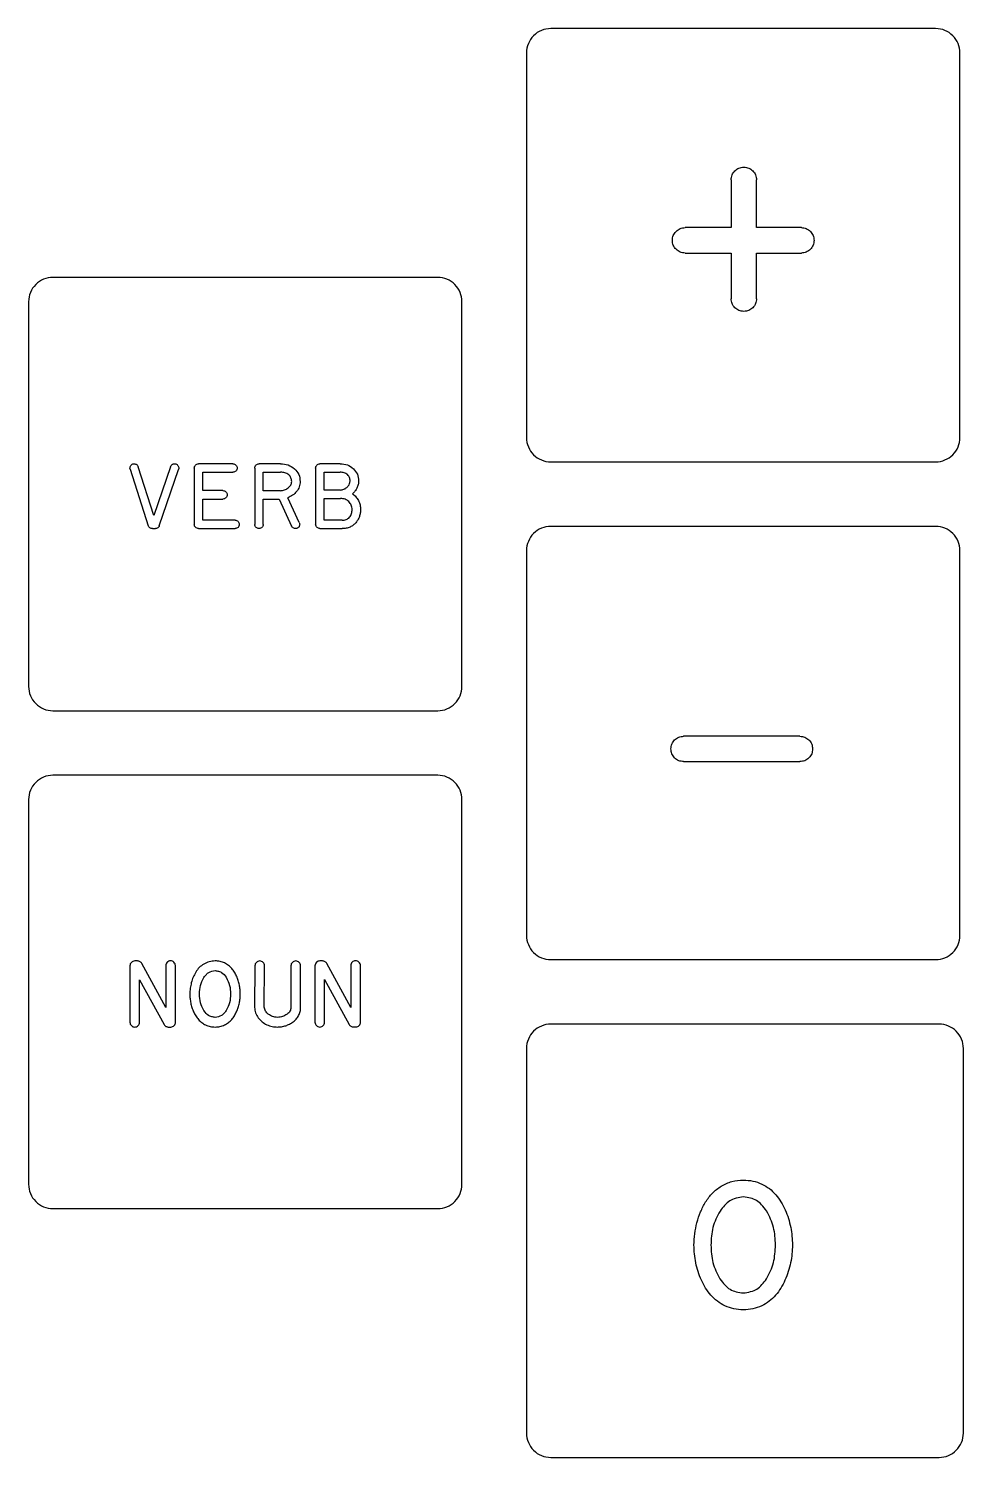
# Model space of a CAD drawing. Header units: millimetres. Extents: x -188 to -19, y -200 to -129.
# Drawn here: x -187.8 to -141.5, y -200.2 to -129.4 of the extents above; entities that cross this region are included whole.
import ezdxf

# ---------------------------------------------------------------- set-up
doc = ezdxf.new("R2010")
doc.units = ezdxf.units.MM
doc.layers.get('0').update_dxf_attribs({"linetype": 'CONTINUOUS'})

msp = doc.modelspace()

# ---------------------------------------------------------------- linework, layer by layer
for p, q in [((-153.033, -136.918), (-153.033, -139.283)), ((-151.777, -139.283), (-151.777, -136.918)), ((-153.033, -139.283), (-155.314, -139.283)), ((-149.559, -139.283), (-151.777, -139.283)), ((-155.314, -140.539), (-153.033, -140.539)), ((-153.033, -140.539), (-153.033, -142.8)), ((-151.777, -142.8), (-151.777, -140.539)), ((-151.777, -140.539), (-149.559, -140.539)), ((-182.769, -151.243), (-181.873, -154.034)), ((-181.594, -153.528), (-182.371, -151.118)), ((-180.77, -151.114), (-181.594, -153.528)), ((-181.328, -154.037), (-180.376, -151.247)), ((-179.596, -151.18), (-179.596, -153.971)), ((-177.684, -150.971), (-179.387, -150.971)), ((-176.604, -151.18), (-176.604, -153.971)), ((-175.328, -150.971), (-176.395, -150.971)), ((-173.592, -151.18), (-173.592, -153.971)), ((-172.371, -150.971), (-173.382, -150.971)), ((-179.177, -152.297), (-179.177, -151.39)), ((-179.177, -151.39), (-177.684, -151.39)), ((-176.186, -152.304), (-176.186, -151.39)), ((-176.186, -151.39), (-175.328, -151.39)), ((-173.173, -152.269), (-173.173, -151.39)), ((-173.173, -151.39), (-172.371, -151.39)), ((-178.18, -152.297), (-179.177, -152.297)), ((-179.177, -153.762), (-179.177, -152.715)), ((-179.177, -152.715), (-178.18, -152.715)), ((-175.328, -152.304), (-176.186, -152.304)), ((-176.186, -152.722), (-175.401, -152.722)), ((-176.186, -153.971), (-176.186, -152.722)), ((-175.401, -152.722), (-174.78, -154.058)), ((-174.4, -153.884), (-174.968, -152.652)), ((-172.374, -152.269), (-173.173, -152.269)), ((-173.173, -152.687), (-172.357, -152.687)), ((-173.173, -153.762), (-173.173, -152.687)), ((-177.58, -153.762), (-179.177, -153.762)), ((-172.276, -153.762), (-173.173, -153.762)), ((-181.67, -154.18), (-181.524, -154.18)), ((-179.387, -154.18), (-177.58, -154.18)), ((-173.382, -154.18), (-172.276, -154.18)), ((-149.63, -164.455), (-155.385, -164.455)), ((-155.385, -165.711), (-149.63, -165.71)), ((-182.782, -175.817), (-182.782, -178.61)), ((-182.402, -175.579), (-182.544, -175.579)), ((-181.006, -177.884), (-182.196, -175.702)), ((-181.01, -175.81), (-181.006, -177.884)), ((-180.524, -178.611), (-180.531, -175.809)), ((-176.599, -175.816), (-176.613, -177.874)), ((-176.135, -177.863), (-176.121, -175.817)), ((-174.813, -175.817), (-174.813, -177.867)), ((-174.335, -177.867), (-174.335, -175.817)), ((-173.625, -175.815), (-173.625, -178.608)), ((-173.245, -175.577), (-173.388, -175.577)), ((-171.85, -177.882), (-173.039, -175.7)), ((-171.853, -175.808), (-171.85, -177.882)), ((-171.367, -178.609), (-171.374, -175.808)), ((-182.303, -178.61), (-182.303, -176.505)), ((-182.303, -176.505), (-181.093, -178.726)), ((-173.147, -178.608), (-173.147, -176.503)), ((-173.147, -176.503), (-171.936, -178.724)), ((-180.883, -178.848), (-180.762, -178.848)), ((-171.726, -178.846), (-171.605, -178.846))]:
    msp.add_line(p, q)
for points in [[(-163.159, -130.63), (-163.159, -149.674, 0.414214), (-161.959, -150.874), (-142.915, -150.874, 0.414214), (-141.715, -149.674), (-141.715, -130.63, 0.414214), (-142.915, -129.43), (-161.959, -129.43, 0.414214)], [(-187.797, -142.949), (-187.797, -161.993, 0.414214), (-186.597, -163.193), (-167.553, -163.193, 0.414214), (-166.353, -161.993), (-166.353, -142.949, 0.414214), (-167.553, -141.749), (-186.597, -141.749, 0.414214)], [(-163.159, -155.268), (-163.159, -174.312, 0.414214), (-161.959, -175.512), (-142.915, -175.512, 0.414214), (-141.715, -174.312), (-141.715, -155.268, 0.414214), (-142.915, -154.068), (-161.959, -154.068, 0.414214)], [(-187.797, -167.587), (-187.797, -186.631, 0.414214), (-186.597, -187.831), (-167.553, -187.831, 0.414214), (-166.353, -186.631), (-166.353, -167.587, 0.414214), (-167.553, -166.387), (-186.597, -166.387, 0.414214)], [(-142.74, -178.706), (-161.959, -178.706, 0.414214), (-163.159, -179.906), (-163.159, -198.95, 0.414214), (-161.959, -200.15), (-142.74, -200.15, 0.414214), (-141.54, -198.95), (-141.54, -179.906, 0.414214)]]:
    msp.add_lwpolyline(points, format="xyb", close=True)
for points, knots in [([(-153.033, -136.918), (-153.026, -136.835), (-153.018, -136.751), (-152.957, -136.603), (-152.904, -136.538), (-152.85, -136.474)], [-0.05064426, -0.05064426, -0.05064426, -0.05064426, -0.02532233, -0.02532233, 0, 0, 0, 0]), ([(-152.85, -136.474), (-152.785, -136.42), (-152.721, -136.366), (-152.572, -136.305), (-152.489, -136.298), (-152.405, -136.29)], [-0.05037182, -0.05037182, -0.05037182, -0.05037182, -0.02518571, -0.02518571, 0, 0, 0, 0]), ([(-152.405, -136.29), (-152.322, -136.298), (-152.238, -136.305), (-152.09, -136.366), (-152.025, -136.42), (-151.96, -136.474)], [-0.05064425, -0.05064425, -0.05064425, -0.05064425, -0.02532233, -0.02532233, 0, 0, 0, 0]), ([(-151.96, -136.474), (-151.907, -136.538), (-151.853, -136.603), (-151.792, -136.751), (-151.785, -136.835), (-151.777, -136.918)], [-0.05037175, -0.05037175, -0.05037175, -0.05037175, -0.02518567, -0.02518567, 0, 0, 0, 0]), ([(-155.759, -139.467), (-155.694, -139.413), (-155.63, -139.359), (-155.482, -139.298), (-155.398, -139.291), (-155.314, -139.283)], [-0.05037179, -0.05037179, -0.05037179, -0.05037179, -0.02518569, -0.02518569, 0, 0, 0, 0]), ([(-149.559, -139.283), (-149.475, -139.291), (-149.391, -139.298), (-149.243, -139.359), (-149.179, -139.413), (-149.114, -139.467)], [-0.05064427, -0.05064427, -0.05064427, -0.05064427, -0.02532234, -0.02532234, 0, 0, 0, 0]), ([(-155.942, -139.911), (-155.935, -139.828), (-155.927, -139.744), (-155.866, -139.596), (-155.813, -139.532), (-155.759, -139.467)], [-0.05064427, -0.05064427, -0.05064427, -0.05064427, -0.02532234, -0.02532234, 0, 0, 0, 0]), ([(-155.759, -140.356), (-155.813, -140.291), (-155.866, -140.227), (-155.927, -140.079), (-155.935, -139.995), (-155.942, -139.911)], [-0.05037179, -0.05037179, -0.05037179, -0.05037179, -0.02518569, -0.02518569, 0, 0, 0, 0]), ([(-149.114, -139.467), (-149.06, -139.532), (-149.007, -139.596), (-148.946, -139.744), (-148.938, -139.828), (-148.931, -139.911)], [-0.05037175, -0.05037175, -0.05037175, -0.05037175, -0.02518567, -0.02518567, 0, 0, 0, 0]), ([(-148.931, -139.911), (-148.938, -139.995), (-148.946, -140.079), (-149.007, -140.227), (-149.06, -140.291), (-149.114, -140.356)], [-0.05064425, -0.05064425, -0.05064425, -0.05064425, -0.02532233, -0.02532233, 0, 0, 0, 0]), ([(-155.314, -140.539), (-155.398, -140.532), (-155.482, -140.524), (-155.63, -140.463), (-155.694, -140.41), (-155.759, -140.356)], [-0.05064421, -0.05064421, -0.05064421, -0.05064421, -0.02532231, -0.02532231, 0, 0, 0, 0]), ([(-149.114, -140.356), (-149.179, -140.41), (-149.243, -140.463), (-149.391, -140.524), (-149.475, -140.532), (-149.559, -140.539)], [-0.05037174, -0.05037174, -0.05037174, -0.05037174, -0.02518567, -0.02518567, 0, 0, 0, 0]), ([(-152.85, -143.244), (-152.904, -143.179), (-152.957, -143.115), (-153.018, -142.967), (-153.026, -142.883), (-153.033, -142.8)], [-0.05037179, -0.05037179, -0.05037179, -0.05037179, -0.02518569, -0.02518569, 0, 0, 0, 0]), ([(-151.777, -142.8), (-151.785, -142.883), (-151.792, -142.967), (-151.853, -143.115), (-151.907, -143.179), (-151.96, -143.244)], [-0.05064427, -0.05064427, -0.05064427, -0.05064427, -0.02532234, -0.02532234, 0, 0, 0, 0]), ([(-152.405, -143.428), (-152.489, -143.42), (-152.572, -143.413), (-152.721, -143.352), (-152.785, -143.298), (-152.85, -143.244)], [-0.0506445, -0.0506445, -0.0506445, -0.0506445, -0.02532245, -0.02532245, 0, 0, 0, 0]), ([(-151.96, -143.244), (-152.025, -143.298), (-152.09, -143.352), (-152.238, -143.413), (-152.322, -143.42), (-152.405, -143.428)], [-0.05037184, -0.05037184, -0.05037184, -0.05037184, -0.02518572, -0.02518572, 0, 0, 0, 0]), ([(-182.78, -151.18), (-182.778, -151.158), (-182.776, -151.136), (-182.763, -151.096), (-182.751, -151.077), (-182.74, -151.058)], [-0.01322453, -0.01322453, -0.01322453, -0.01322453, -0.00661164, -0.00661164, 0, 0, 0, 0]), ([(-182.769, -151.243), (-182.773, -151.232), (-182.776, -151.223), (-182.779, -151.202), (-182.779, -151.191), (-182.78, -151.18)], [-0.006434912, -0.006434912, -0.006434912, -0.006434912, -0.003212644, -0.003212644, 0, 0, 0, 0]), ([(-182.74, -151.058), (-182.725, -151.041), (-182.71, -151.024), (-182.675, -150.998), (-182.654, -150.99), (-182.633, -150.981)], [-0.0135208, -0.0135208, -0.0135208, -0.0135208, -0.00676034, -0.00676034, 0, 0, 0, 0]), ([(-182.633, -150.981), (-182.622, -150.978), (-182.613, -150.975), (-182.592, -150.972), (-182.581, -150.971), (-182.57, -150.971)], [-0.006434818, -0.006434818, -0.006434818, -0.006434818, -0.003212601, -0.003212601, 0, 0, 0, 0]), ([(-182.57, -150.971), (-182.548, -150.973), (-182.526, -150.975), (-182.486, -150.988), (-182.467, -151), (-182.448, -151.011)], [-0.01322452, -0.01322452, -0.01322452, -0.01322452, -0.00661164, -0.00661164, 0, 0, 0, 0]), ([(-182.448, -151.011), (-182.431, -151.026), (-182.414, -151.04), (-182.388, -151.076), (-182.38, -151.097), (-182.371, -151.118)], [-0.01352083, -0.01352083, -0.01352083, -0.01352083, -0.00676035, -0.00676035, 0, 0, 0, 0]), ([(-180.77, -151.114), (-180.762, -151.093), (-180.754, -151.073), (-180.728, -151.038), (-180.711, -151.024), (-180.694, -151.009)], [-0.01358142, -0.01358142, -0.01358142, -0.01358142, -0.00679104, -0.00679104, 0, 0, 0, 0]), ([(-180.694, -151.009), (-180.675, -150.998), (-180.656, -150.987), (-180.615, -150.974), (-180.594, -150.973), (-180.571, -150.971)], [-0.01328713, -0.01328713, -0.01328713, -0.01328713, -0.00664379, -0.00664379, 0, 0, 0, 0]), ([(-180.571, -150.971), (-180.56, -150.971), (-180.549, -150.972), (-180.527, -150.975), (-180.516, -150.978), (-180.505, -150.981)], [-0.006927562, -0.006927562, -0.006927562, -0.006927562, -0.003464389, -0.003464389, 0, 0, 0, 0]), ([(-180.505, -150.981), (-180.485, -150.99), (-180.465, -150.999), (-180.431, -151.024), (-180.418, -151.041), (-180.404, -151.058)], [-0.01309484, -0.01309484, -0.01309484, -0.01309484, -0.00654717, -0.00654717, 0, 0, 0, 0]), ([(-180.404, -151.058), (-180.393, -151.077), (-180.382, -151.096), (-180.369, -151.137), (-180.367, -151.158), (-180.366, -151.18)], [-0.01328715, -0.01328715, -0.01328715, -0.01328715, -0.00664379, -0.00664379, 0, 0, 0, 0]), ([(-180.366, -151.18), (-180.366, -151.192), (-180.366, -151.203), (-180.37, -151.225), (-180.373, -151.235), (-180.376, -151.247)], [-0.006927551, -0.006927551, -0.006927551, -0.006927551, -0.003464383, -0.003464383, 0, 0, 0, 0]), ([(-179.596, -151.18), (-179.593, -151.152), (-179.59, -151.128), (-179.569, -151.081), (-179.553, -151.06), (-179.537, -151.039)], [-0.015973, -0.015973, -0.015973, -0.015973, -0.00796313, -0.00796313, 0, 0, 0, 0]), ([(-179.537, -151.039), (-179.516, -151.019), (-179.494, -150.999), (-179.444, -150.977), (-179.416, -150.974), (-179.387, -150.971)], [-0.01740331, -0.01740331, -0.01740331, -0.01740331, -0.00870164, -0.00870164, 0, 0, 0, 0]), ([(-177.684, -150.971), (-177.656, -150.974), (-177.629, -150.976), (-177.581, -150.997), (-177.559, -151.014), (-177.538, -151.032)], [-0.01659938, -0.01659938, -0.01659938, -0.01659938, -0.00829841, -0.00829841, 0, 0, 0, 0]), ([(-177.538, -151.329), (-177.559, -151.346), (-177.581, -151.364), (-177.629, -151.384), (-177.656, -151.387), (-177.684, -151.39)], [-0.0169745, -0.0169745, -0.0169745, -0.0169745, -0.00848856, -0.00848856, 0, 0, 0, 0]), ([(-177.538, -151.032), (-177.52, -151.053), (-177.501, -151.075), (-177.48, -151.124), (-177.478, -151.152), (-177.475, -151.18)], [-0.01692847, -0.01692847, -0.01692847, -0.01692847, -0.00846425, -0.00846425, 0, 0, 0, 0]), ([(-177.475, -151.18), (-177.478, -151.208), (-177.48, -151.236), (-177.501, -151.286), (-177.52, -151.307), (-177.538, -151.329)], [-0.01689005, -0.01689005, -0.01689005, -0.01689005, -0.00844501, -0.00844501, 0, 0, 0, 0]), ([(-176.604, -151.18), (-176.601, -151.151), (-176.599, -151.123), (-176.576, -151.073), (-176.556, -151.051), (-176.536, -151.03)], [-0.01745092, -0.01745092, -0.01745092, -0.01745092, -0.00872548, -0.00872548, 0, 0, 0, 0]), ([(-176.536, -151.03), (-176.515, -151.014), (-176.494, -150.998), (-176.447, -150.977), (-176.424, -150.974), (-176.395, -150.971)], [-0.01720157, -0.01720157, -0.01720157, -0.01720157, -0.00862596, -0.00862596, 0, 0, 0, 0]), ([(-175.328, -150.971), (-175.201, -150.98), (-175.075, -150.989), (-174.845, -151.07), (-174.746, -151.14), (-174.639, -151.217)], [-0.07920992, -0.07920992, -0.07920992, -0.07920992, -0.03962776, -0.03962776, 0, 0, 0, 0]), ([(-174.639, -151.217), (-174.554, -151.308), (-174.473, -151.396), (-174.38, -151.607), (-174.369, -151.729), (-174.358, -151.85)], [-0.07319082, -0.07319082, -0.07319082, -0.07319082, -0.03659146, -0.03659146, 0, 0, 0, 0]), ([(-173.592, -151.18), (-173.588, -151.152), (-173.585, -151.128), (-173.565, -151.081), (-173.549, -151.06), (-173.532, -151.039)], [-0.01597305, -0.01597305, -0.01597305, -0.01597305, -0.00796316, -0.00796316, 0, 0, 0, 0]), ([(-173.532, -151.039), (-173.511, -151.019), (-173.49, -150.999), (-173.44, -150.977), (-173.411, -150.974), (-173.382, -150.971)], [-0.01740341, -0.01740341, -0.01740341, -0.01740341, -0.00870169, -0.00870169, 0, 0, 0, 0]), ([(-172.371, -150.971), (-172.251, -150.98), (-172.131, -150.988), (-171.914, -151.068), (-171.824, -151.137), (-171.724, -151.213)], [-0.07553477, -0.07553477, -0.07553477, -0.07553477, -0.03779607, -0.03779607, 0, 0, 0, 0]), ([(-171.724, -151.213), (-171.646, -151.303), (-171.572, -151.388), (-171.487, -151.592), (-171.477, -151.707), (-171.467, -151.822)], [-0.06944056, -0.06944056, -0.06944056, -0.06944056, -0.03471649, -0.03471649, 0, 0, 0, 0]), ([(-174.923, -151.519), (-174.99, -151.474), (-175.044, -151.438), (-175.18, -151.396), (-175.254, -151.393), (-175.328, -151.39)], [-0.04439367, -0.04439367, -0.04439367, -0.04439367, -0.022085, -0.022085, 0, 0, 0, 0]), ([(-174.953, -152.164), (-174.905, -152.122), (-174.857, -152.079), (-174.796, -151.975), (-174.787, -151.919), (-174.776, -151.85)], [-0.04181918, -0.04181918, -0.04181918, -0.04181918, -0.02100718, -0.02100718, 0, 0, 0, 0]), ([(-174.776, -151.85), (-174.782, -151.787), (-174.788, -151.723), (-174.837, -151.612), (-174.879, -151.566), (-174.923, -151.519)], [-0.03897882, -0.03897882, -0.03897882, -0.03897882, -0.01949139, -0.01949139, 0, 0, 0, 0]), ([(-174.358, -151.85), (-174.365, -151.941), (-174.372, -152.031), (-174.43, -152.197), (-174.481, -152.269), (-174.534, -152.345)], [-0.05573465, -0.05573465, -0.05573465, -0.05573465, -0.02787139, -0.02787139, 0, 0, 0, 0]), ([(-172.011, -151.508), (-172.071, -151.466), (-172.118, -151.433), (-172.239, -151.395), (-172.305, -151.392), (-172.371, -151.39)], [-0.03974112, -0.03974112, -0.03974112, -0.03974112, -0.01975274, -0.01975274, 0, 0, 0, 0]), ([(-171.886, -151.822), (-171.89, -151.763), (-171.894, -151.704), (-171.936, -151.599), (-171.971, -151.556), (-172.011, -151.508)], [-0.03752239, -0.03752239, -0.03752239, -0.03752239, -0.01878241, -0.01878241, 0, 0, 0, 0]), ([(-171.975, -152.065), (-171.95, -152.028), (-171.924, -151.991), (-171.894, -151.911), (-171.89, -151.869), (-171.886, -151.822)], [-0.02800709, -0.02800709, -0.02800709, -0.02800709, -0.01401535, -0.01401535, 0, 0, 0, 0]), ([(-171.467, -151.822), (-171.471, -151.883), (-171.474, -151.943), (-171.501, -152.06), (-171.525, -152.115), (-171.549, -152.171)], [-0.03655102, -0.03655102, -0.03655102, -0.03655102, -0.0182756, -0.0182756, 0, 0, 0, 0]), ([(-178.18, -152.297), (-178.152, -152.299), (-178.125, -152.302), (-178.076, -152.322), (-178.055, -152.34), (-178.033, -152.358)], [-0.01659948, -0.01659948, -0.01659948, -0.01659948, -0.00829846, -0.00829846, 0, 0, 0, 0]), ([(-178.033, -152.654), (-178.055, -152.672), (-178.076, -152.689), (-178.125, -152.71), (-178.152, -152.712), (-178.18, -152.715)], [-0.01697457, -0.01697457, -0.01697457, -0.01697457, -0.0084886, -0.0084886, 0, 0, 0, 0]), ([(-178.033, -152.358), (-178.015, -152.379), (-177.997, -152.4), (-177.976, -152.45), (-177.973, -152.478), (-177.97, -152.506)], [-0.01692829, -0.01692829, -0.01692829, -0.01692829, -0.00846416, -0.00846416, 0, 0, 0, 0]), ([(-177.97, -152.506), (-177.973, -152.534), (-177.976, -152.562), (-177.997, -152.611), (-178.015, -152.633), (-178.033, -152.654)], [-0.01688996, -0.01688996, -0.01688996, -0.01688996, -0.00844497, -0.00844497, 0, 0, 0, 0]), ([(-175.328, -152.304), (-175.255, -152.296), (-175.191, -152.29), (-175.066, -152.243), (-175.009, -152.203), (-174.953, -152.164)], [-0.04141624, -0.04141624, -0.04141624, -0.04141624, -0.02068667, -0.02068667, 0, 0, 0, 0]), ([(-174.534, -152.345), (-174.597, -152.411), (-174.659, -152.476), (-174.804, -152.578), (-174.886, -152.615), (-174.968, -152.652)], [-0.05419015, -0.05419015, -0.05419015, -0.05419015, -0.02709493, -0.02709493, 0, 0, 0, 0]), ([(-172.374, -152.269), (-172.344, -152.266), (-172.316, -152.264), (-172.259, -152.252), (-172.231, -152.243), (-172.203, -152.234)], [-0.01757254, -0.01757254, -0.01757254, -0.01757254, -0.00878078, -0.00878078, 0, 0, 0, 0]), ([(-171.949, -152.844), (-172.011, -152.795), (-172.068, -152.75), (-172.205, -152.699), (-172.281, -152.693), (-172.357, -152.687)], [-0.04578811, -0.04578811, -0.04578811, -0.04578811, -0.02287766, -0.02287766, 0, 0, 0, 0]), ([(-172.203, -152.234), (-172.159, -152.213), (-172.116, -152.193), (-172.039, -152.136), (-172.008, -152.101), (-171.975, -152.065)], [-0.02960109, -0.02960109, -0.02960109, -0.02960109, -0.01480232, -0.01480232, 0, 0, 0, 0]), ([(-171.549, -152.171), (-171.579, -152.224), (-171.609, -152.276), (-171.682, -152.371), (-171.727, -152.412), (-171.771, -152.454)], [-0.03633933, -0.03633933, -0.03633933, -0.03633933, -0.01816967, -0.01816967, 0, 0, 0, 0]), ([(-171.771, -152.454), (-171.711, -152.501), (-171.652, -152.548), (-171.554, -152.66), (-171.515, -152.725), (-171.476, -152.79)], [-0.04550242, -0.04550242, -0.04550242, -0.04550242, -0.02275121, -0.02275121, 0, 0, 0, 0]), ([(-171.788, -153.231), (-171.795, -153.158), (-171.801, -153.086), (-171.854, -152.956), (-171.901, -152.901), (-171.949, -152.844)], [-0.04454321, -0.04454321, -0.04454321, -0.04454321, -0.02227272, -0.02227272, 0, 0, 0, 0]), ([(-171.912, -153.619), (-171.869, -153.554), (-171.835, -153.502), (-171.795, -153.372), (-171.791, -153.302), (-171.788, -153.231)], [-0.04241834, -0.04241834, -0.04241834, -0.04241834, -0.02111896, -0.02111896, 0, 0, 0, 0]), ([(-171.476, -152.79), (-171.444, -152.862), (-171.413, -152.931), (-171.378, -153.078), (-171.374, -153.155), (-171.37, -153.231)], [-0.04615906, -0.04615906, -0.04615906, -0.04615906, -0.02307811, -0.02307811, 0, 0, 0, 0]), ([(-171.37, -153.231), (-171.372, -153.291), (-171.374, -153.351), (-171.394, -153.469), (-171.411, -153.525), (-171.429, -153.584)], [-0.03671751, -0.03671751, -0.03671751, -0.03671751, -0.01836063, -0.01836063, 0, 0, 0, 0]), ([(-181.794, -154.14), (-181.812, -154.126), (-181.829, -154.111), (-181.856, -154.076), (-181.864, -154.055), (-181.873, -154.034)], [-0.01371314, -0.01371314, -0.01371314, -0.01371314, -0.00685661, -0.00685661, 0, 0, 0, 0]), ([(-181.67, -154.18), (-181.693, -154.178), (-181.715, -154.177), (-181.756, -154.163), (-181.775, -154.152), (-181.794, -154.14)], [-0.0133797, -0.0133797, -0.0133797, -0.0133797, -0.00668834, -0.00668834, 0, 0, 0, 0]), ([(-181.402, -154.138), (-181.42, -154.15), (-181.439, -154.163), (-181.48, -154.177), (-181.501, -154.178), (-181.524, -154.18)], [-0.0136417, -0.0136417, -0.0136417, -0.0136417, -0.00682212, -0.00682212, 0, 0, 0, 0]), ([(-181.328, -154.037), (-181.337, -154.058), (-181.344, -154.077), (-181.369, -154.111), (-181.385, -154.125), (-181.402, -154.138)], [-0.01289028, -0.01289028, -0.01289028, -0.01289028, -0.0064387, -0.0064387, 0, 0, 0, 0]), ([(-179.528, -154.121), (-179.548, -154.1), (-179.568, -154.079), (-179.59, -154.029), (-179.593, -154), (-179.596, -153.971)], [-0.01740334, -0.01740334, -0.01740334, -0.01740334, -0.00870165, -0.00870165, 0, 0, 0, 0]), ([(-179.387, -154.18), (-179.415, -154.177), (-179.439, -154.174), (-179.486, -154.154), (-179.507, -154.137), (-179.528, -154.121)], [-0.0159731, -0.0159731, -0.0159731, -0.0159731, -0.00796318, -0.00796318, 0, 0, 0, 0]), ([(-177.58, -153.762), (-177.552, -153.764), (-177.525, -153.767), (-177.476, -153.788), (-177.455, -153.805), (-177.433, -153.823)], [-0.01659944, -0.01659944, -0.01659944, -0.01659944, -0.00829844, -0.00829844, 0, 0, 0, 0]), ([(-177.433, -154.119), (-177.455, -154.137), (-177.476, -154.154), (-177.525, -154.175), (-177.552, -154.178), (-177.58, -154.18)], [-0.0169747, -0.0169747, -0.0169747, -0.0169747, -0.00848866, -0.00848866, 0, 0, 0, 0]), ([(-177.433, -153.823), (-177.415, -153.844), (-177.397, -153.866), (-177.376, -153.915), (-177.373, -153.943), (-177.37, -153.971)], [-0.01692865, -0.01692865, -0.01692865, -0.01692865, -0.00846434, -0.00846434, 0, 0, 0, 0]), ([(-177.37, -153.971), (-177.373, -153.999), (-177.376, -154.027), (-177.397, -154.076), (-177.415, -154.098), (-177.433, -154.119)], [-0.01689008, -0.01689008, -0.01689008, -0.01689008, -0.00844503, -0.00844503, 0, 0, 0, 0]), ([(-176.543, -154.119), (-176.561, -154.098), (-176.579, -154.076), (-176.599, -154.027), (-176.602, -153.999), (-176.604, -153.971)], [-0.0167906, -0.0167906, -0.0167906, -0.0167906, -0.00839523, -0.00839523, 0, 0, 0, 0]), ([(-176.395, -154.18), (-176.423, -154.178), (-176.451, -154.175), (-176.5, -154.155), (-176.522, -154.137), (-176.543, -154.119)], [-0.01688136, -0.01688136, -0.01688136, -0.01688136, -0.00844075, -0.00844075, 0, 0, 0, 0]), ([(-176.247, -154.119), (-176.268, -154.137), (-176.29, -154.155), (-176.339, -154.175), (-176.367, -154.178), (-176.395, -154.18)], [-0.01679069, -0.01679069, -0.01679069, -0.01679069, -0.00839528, -0.00839528, 0, 0, 0, 0]), ([(-176.186, -153.971), (-176.188, -153.999), (-176.191, -154.027), (-176.211, -154.076), (-176.229, -154.098), (-176.247, -154.119)], [-0.01688111, -0.01688111, -0.01688111, -0.01688111, -0.00844062, -0.00844062, 0, 0, 0, 0]), ([(-174.7, -154.147), (-174.716, -154.135), (-174.733, -154.123), (-174.759, -154.093), (-174.77, -154.076), (-174.78, -154.058)], [-0.01223743, -0.01223743, -0.01223743, -0.01223743, -0.00611869, -0.00611869, 0, 0, 0, 0]), ([(-174.588, -154.18), (-174.608, -154.179), (-174.628, -154.177), (-174.665, -154.166), (-174.682, -154.157), (-174.7, -154.147)], [-0.01192014, -0.01192014, -0.01192014, -0.01192014, -0.00595929, -0.00595929, 0, 0, 0, 0]), ([(-174.501, -154.159), (-174.515, -154.165), (-174.529, -154.171), (-174.558, -154.178), (-174.573, -154.179), (-174.588, -154.18)], [-0.009250418, -0.009250418, -0.009250418, -0.009250418, -0.004625517, -0.004625517, 0, 0, 0, 0]), ([(-174.414, -154.083), (-174.425, -154.099), (-174.437, -154.115), (-174.466, -154.141), (-174.483, -154.15), (-174.501, -154.159)], [-0.0119553, -0.0119553, -0.0119553, -0.0119553, -0.00597765, -0.00597765, 0, 0, 0, 0]), ([(-174.382, -153.971), (-174.384, -153.991), (-174.385, -154.01), (-174.395, -154.048), (-174.405, -154.065), (-174.414, -154.083)], [-0.01184522, -0.01184522, -0.01184522, -0.01184522, -0.00592228, -0.00592228, 0, 0, 0, 0]), ([(-174.4, -153.884), (-174.394, -153.899), (-174.389, -153.912), (-174.383, -153.941), (-174.383, -153.956), (-174.382, -153.971)], [-0.008960697, -0.008960697, -0.008960697, -0.008960697, -0.00447442, -0.00447442, 0, 0, 0, 0]), ([(-173.524, -154.121), (-173.544, -154.1), (-173.563, -154.079), (-173.586, -154.029), (-173.589, -154), (-173.592, -153.971)], [-0.01740328, -0.01740328, -0.01740328, -0.01740328, -0.00870162, -0.00870162, 0, 0, 0, 0]), ([(-173.382, -154.18), (-173.411, -154.177), (-173.435, -154.174), (-173.482, -154.154), (-173.503, -154.137), (-173.524, -154.121)], [-0.01597317, -0.01597317, -0.01597317, -0.01597317, -0.00796321, -0.00796321, 0, 0, 0, 0]), ([(-172.276, -153.762), (-172.208, -153.758), (-172.139, -153.754), (-172.016, -153.708), (-171.969, -153.668), (-171.912, -153.619)], [-0.04508892, -0.04508892, -0.04508892, -0.04508892, -0.02263768, -0.02263768, 0, 0, 0, 0]), ([(-171.886, -154.1), (-171.952, -154.125), (-172.011, -154.148), (-172.142, -154.175), (-172.209, -154.177), (-172.276, -154.18)], [-0.04046315, -0.04046315, -0.04046315, -0.04046315, -0.02021351, -0.02021351, 0, 0, 0, 0]), ([(-171.6, -153.886), (-171.643, -153.931), (-171.683, -153.973), (-171.778, -154.045), (-171.832, -154.072), (-171.886, -154.1)], [-0.03629713, -0.03629713, -0.03629713, -0.03629713, -0.01813814, -0.01813814, 0, 0, 0, 0]), ([(-171.429, -153.584), (-171.451, -153.638), (-171.472, -153.692), (-171.529, -153.793), (-171.564, -153.839), (-171.6, -153.886)], [-0.03528524, -0.03528524, -0.03528524, -0.03528524, -0.01764295, -0.01764295, 0, 0, 0, 0]), ([(-156.013, -165.083), (-156.006, -164.999), (-155.998, -164.915), (-155.937, -164.767), (-155.884, -164.703), (-155.83, -164.638)], [-0.05064423, -0.05064423, -0.05064423, -0.05064423, -0.02532232, -0.02532232, 0, 0, 0, 0]), ([(-155.83, -164.638), (-155.765, -164.584), (-155.701, -164.531), (-155.553, -164.47), (-155.469, -164.462), (-155.385, -164.455)], [-0.05037174, -0.05037174, -0.05037174, -0.05037174, -0.02518567, -0.02518567, 0, 0, 0, 0]), ([(-149.63, -164.455), (-149.546, -164.462), (-149.462, -164.47), (-149.314, -164.531), (-149.25, -164.584), (-149.185, -164.638)], [-0.05064467, -0.05064467, -0.05064467, -0.05064467, -0.02532254, -0.02532254, 0, 0, 0, 0]), ([(-149.185, -164.638), (-149.131, -164.703), (-149.078, -164.767), (-149.017, -164.915), (-149.009, -164.999), (-149.002, -165.082)], [-0.05037184, -0.05037184, -0.05037184, -0.05037184, -0.02518572, -0.02518572, 0, 0, 0, 0]), ([(-155.83, -165.527), (-155.884, -165.462), (-155.937, -165.398), (-155.998, -165.25), (-156.006, -165.166), (-156.013, -165.083)], [-0.05037179, -0.05037179, -0.05037179, -0.05037179, -0.02518569, -0.02518569, 0, 0, 0, 0]), ([(-149.002, -165.082), (-149.009, -165.166), (-149.017, -165.25), (-149.078, -165.398), (-149.131, -165.462), (-149.185, -165.527)], [-0.05064421, -0.05064421, -0.05064421, -0.05064421, -0.02532231, -0.02532231, 0, 0, 0, 0]), ([(-155.385, -165.711), (-155.469, -165.703), (-155.553, -165.695), (-155.701, -165.635), (-155.765, -165.581), (-155.83, -165.527)], [-0.05064421, -0.05064421, -0.05064421, -0.05064421, -0.02532231, -0.02532231, 0, 0, 0, 0]), ([(-149.185, -165.527), (-149.25, -165.581), (-149.314, -165.634), (-149.462, -165.695), (-149.546, -165.703), (-149.63, -165.71)], [-0.05037189, -0.05037189, -0.05037189, -0.05037189, -0.02518574, -0.02518574, 0, 0, 0, 0]), ([(-182.704, -175.646), (-182.727, -175.67), (-182.749, -175.694), (-182.775, -175.752), (-182.779, -175.784), (-182.782, -175.817)], [-0.01939083, -0.01939083, -0.01939083, -0.01939083, -0.00977052, -0.00977052, 0, 0, 0, 0]), ([(-182.544, -175.579), (-182.576, -175.583), (-182.603, -175.586), (-182.657, -175.61), (-182.68, -175.627), (-182.704, -175.646)], [-0.01864294, -0.01864294, -0.01864294, -0.01864294, -0.00917108, -0.00917108, 0, 0, 0, 0]), ([(-182.281, -175.615), (-182.3, -175.604), (-182.318, -175.595), (-182.359, -175.582), (-182.38, -175.581), (-182.402, -175.579)], [-0.01305979, -0.01305979, -0.01305979, -0.01305979, -0.00659557, -0.00659557, 0, 0, 0, 0]), ([(-182.196, -175.702), (-182.208, -175.684), (-182.218, -175.667), (-182.247, -175.638), (-182.263, -175.627), (-182.281, -175.615)], [-0.01283117, -0.01283117, -0.01283117, -0.01283117, -0.00632496, -0.00632496, 0, 0, 0, 0]), ([(-180.942, -175.644), (-180.962, -175.668), (-180.982, -175.691), (-181.006, -175.749), (-181.008, -175.779), (-181.01, -175.81)], [-0.01872278, -0.01872278, -0.01872278, -0.01872278, -0.00953444, -0.00953444, 0, 0, 0, 0]), ([(-180.772, -175.572), (-180.806, -175.575), (-180.836, -175.578), (-180.893, -175.603), (-180.917, -175.622), (-180.942, -175.644)], [-0.01966266, -0.01966266, -0.01966266, -0.01966266, -0.00984982, -0.00984982, 0, 0, 0, 0]), ([(-180.604, -175.642), (-180.629, -175.621), (-180.653, -175.601), (-180.709, -175.578), (-180.739, -175.575), (-180.772, -175.572)], [-0.01979708, -0.01979708, -0.01979708, -0.01979708, -0.00988135, -0.00988135, 0, 0, 0, 0]), ([(-180.531, -175.809), (-180.535, -175.778), (-180.539, -175.747), (-180.564, -175.69), (-180.583, -175.667), (-180.604, -175.642)], [-0.01981226, -0.01981226, -0.01981226, -0.01981226, -0.00982247, -0.00982247, 0, 0, 0, 0]), ([(-179.13, -175.73), (-179.209, -175.785), (-179.287, -175.839), (-179.419, -175.973), (-179.472, -176.051), (-179.526, -176.131)], [-0.05810155, -0.05810155, -0.05810155, -0.05810155, -0.02909049, -0.02909049, 0, 0, 0, 0]), ([(-178.564, -175.576), (-178.664, -175.582), (-178.763, -175.588), (-178.953, -175.639), (-179.038, -175.683), (-179.13, -175.73)], [-0.06204941, -0.06204941, -0.06204941, -0.06204941, -0.03102785, -0.03102785, 0, 0, 0, 0]), ([(-179.119, -176.39), (-179.081, -176.34), (-179.042, -176.288), (-178.962, -176.203), (-178.922, -176.168), (-178.789, -176.089), (-178.682, -176.073), (-178.563, -176.055)], [-0.07414675, -0.07414675, -0.07414675, -0.07414675, -0.05419369, -0.05419369, -0.03604154, -0.03604154, 0, 0, 0, 0]), ([(-178.095, -175.678), (-178.173, -175.647), (-178.245, -175.618), (-178.402, -175.584), (-178.482, -175.58), (-178.564, -175.576)], [-0.04882407, -0.04882407, -0.04882407, -0.04882407, -0.02439071, -0.02439071, 0, 0, 0, 0]), ([(-178.563, -176.055), (-178.505, -176.064), (-178.448, -176.072), (-178.325, -176.103), (-178.281, -176.124), (-178.157, -176.201), (-178.087, -176.294), (-178.017, -176.388)], [-0.05974366, -0.05974366, -0.05974366, -0.05974366, -0.04898181, -0.04898181, -0.03529075, -0.03529075, 0, 0, 0, 0]), ([(-177.742, -175.949), (-177.795, -175.892), (-177.844, -175.84), (-177.963, -175.749), (-178.029, -175.714), (-178.095, -175.678)], [-0.04543865, -0.04543865, -0.04543865, -0.04543865, -0.02268799, -0.02268799, 0, 0, 0, 0]), ([(-177.505, -176.333), (-177.538, -176.265), (-177.571, -176.198), (-177.65, -176.069), (-177.694, -176.012), (-177.742, -175.949)], [-0.04739245, -0.04739245, -0.04739245, -0.04739245, -0.0236771, -0.0236771, 0, 0, 0, 0]), ([(-176.526, -175.649), (-176.547, -175.674), (-176.567, -175.697), (-176.591, -175.754), (-176.595, -175.785), (-176.599, -175.816)], [-0.01893412, -0.01893412, -0.01893412, -0.01893412, -0.00954724, -0.00954724, 0, 0, 0, 0]), ([(-176.36, -175.579), (-176.393, -175.582), (-176.422, -175.585), (-176.478, -175.609), (-176.501, -175.628), (-176.526, -175.649)], [-0.01933733, -0.01933733, -0.01933733, -0.01933733, -0.00968238, -0.00968238, 0, 0, 0, 0]), ([(-176.189, -175.65), (-176.214, -175.629), (-176.238, -175.609), (-176.296, -175.585), (-176.327, -175.582), (-176.36, -175.579)], [-0.02025233, -0.02025233, -0.02025233, -0.02025233, -0.0101036, -0.0101036, 0, 0, 0, 0]), ([(-176.121, -175.817), (-176.123, -175.786), (-176.125, -175.756), (-176.149, -175.698), (-176.168, -175.675), (-176.189, -175.65)], [-0.01973015, -0.01973015, -0.01973015, -0.01973015, -0.00968368, -0.00968368, 0, 0, 0, 0]), ([(-174.744, -175.649), (-174.765, -175.674), (-174.784, -175.697), (-174.808, -175.755), (-174.811, -175.786), (-174.813, -175.817)], [-0.01864447, -0.01864447, -0.01864447, -0.01864447, -0.00945663, -0.00945663, 0, 0, 0, 0]), ([(-174.574, -175.579), (-174.607, -175.582), (-174.637, -175.585), (-174.695, -175.608), (-174.718, -175.628), (-174.744, -175.649)], [-0.01989629, -0.01989629, -0.01989629, -0.01989629, -0.00994064, -0.00994064, 0, 0, 0, 0]), ([(-174.404, -175.649), (-174.43, -175.628), (-174.454, -175.608), (-174.511, -175.585), (-174.541, -175.582), (-174.574, -175.579)], [-0.01972445, -0.01972445, -0.01972445, -0.01972445, -0.00986965, -0.00986965, 0, 0, 0, 0]), ([(-174.335, -175.817), (-174.338, -175.786), (-174.34, -175.755), (-174.364, -175.697), (-174.384, -175.674), (-174.404, -175.649)], [-0.01995601, -0.01995601, -0.01995601, -0.01995601, -0.00983414, -0.00983414, 0, 0, 0, 0]), ([(-173.547, -175.644), (-173.57, -175.668), (-173.592, -175.692), (-173.619, -175.75), (-173.622, -175.783), (-173.625, -175.815)], [-0.01939076, -0.01939076, -0.01939076, -0.01939076, -0.0097705, -0.0097705, 0, 0, 0, 0]), ([(-173.388, -175.577), (-173.42, -175.581), (-173.446, -175.584), (-173.501, -175.608), (-173.523, -175.625), (-173.547, -175.644)], [-0.0186432, -0.0186432, -0.0186432, -0.0186432, -0.00917119, -0.00917119, 0, 0, 0, 0]), ([(-173.124, -175.613), (-173.143, -175.603), (-173.162, -175.593), (-173.203, -175.58), (-173.223, -175.579), (-173.245, -175.577)], [-0.01305983, -0.01305983, -0.01305983, -0.01305983, -0.00659557, -0.00659557, 0, 0, 0, 0]), ([(-173.039, -175.7), (-173.051, -175.682), (-173.061, -175.666), (-173.09, -175.636), (-173.107, -175.625), (-173.124, -175.613)], [-0.01283108, -0.01283108, -0.01283108, -0.01283108, -0.00632494, -0.00632494, 0, 0, 0, 0]), ([(-171.785, -175.642), (-171.806, -175.666), (-171.825, -175.689), (-171.849, -175.747), (-171.851, -175.777), (-171.853, -175.808)], [-0.01872278, -0.01872278, -0.01872278, -0.01872278, -0.00953444, -0.00953444, 0, 0, 0, 0]), ([(-171.616, -175.57), (-171.649, -175.573), (-171.679, -175.576), (-171.736, -175.601), (-171.76, -175.621), (-171.785, -175.642)], [-0.01966266, -0.01966266, -0.01966266, -0.01966266, -0.00984982, -0.00984982, 0, 0, 0, 0]), ([(-171.448, -175.64), (-171.473, -175.619), (-171.496, -175.6), (-171.553, -175.576), (-171.583, -175.573), (-171.616, -175.57)], [-0.019797, -0.019797, -0.019797, -0.019797, -0.0098813, -0.0098813, 0, 0, 0, 0]), ([(-171.374, -175.808), (-171.378, -175.776), (-171.382, -175.745), (-171.407, -175.688), (-171.427, -175.665), (-171.448, -175.64)], [-0.01981219, -0.01981219, -0.01981219, -0.01981219, -0.00982244, -0.00982244, 0, 0, 0, 0]), ([(-179.744, -176.654), (-179.765, -176.746), (-179.787, -176.838), (-179.812, -177.025), (-179.815, -177.119), (-179.818, -177.214)], [-0.05732057, -0.05732057, -0.05732057, -0.05732057, -0.02866711, -0.02866711, 0, 0, 0, 0]), ([(-179.526, -176.131), (-179.571, -176.216), (-179.616, -176.298), (-179.689, -176.472), (-179.716, -176.563), (-179.744, -176.654)], [-0.05692879, -0.05692879, -0.05692879, -0.05692879, -0.02849003, -0.02849003, 0, 0, 0, 0]), ([(-179.339, -177.214), (-179.332, -177.068), (-179.325, -176.922), (-179.254, -176.648), (-179.192, -176.53), (-179.119, -176.39)], [-0.0946194, -0.0946194, -0.0946194, -0.0946194, -0.04733339, -0.04733339, 0, 0, 0, 0]), ([(-178.017, -176.388), (-177.945, -176.529), (-177.885, -176.647), (-177.815, -176.922), (-177.808, -177.068), (-177.802, -177.214)], [-0.08818365, -0.08818365, -0.08818365, -0.08818365, -0.04405748, -0.04405748, 0, 0, 0, 0]), ([(-177.365, -176.771), (-177.383, -176.694), (-177.399, -176.621), (-177.446, -176.475), (-177.476, -176.404), (-177.505, -176.333)], [-0.04619185, -0.04619185, -0.04619185, -0.04619185, -0.02308756, -0.02308756, 0, 0, 0, 0]), ([(-177.323, -177.214), (-177.325, -177.139), (-177.327, -177.066), (-177.341, -176.917), (-177.353, -176.844), (-177.365, -176.771)], [-0.04481631, -0.04481631, -0.04481631, -0.04481631, -0.02240238, -0.02240238, 0, 0, 0, 0]), ([(-179.818, -177.214), (-179.816, -177.29), (-179.814, -177.364), (-179.799, -177.512), (-179.787, -177.586), (-179.774, -177.66)], [-0.0450134, -0.0450134, -0.0450134, -0.0450134, -0.02250841, -0.02250841, 0, 0, 0, 0]), ([(-179.121, -178.037), (-179.193, -177.897), (-179.254, -177.779), (-179.325, -177.506), (-179.332, -177.361), (-179.339, -177.214)], [-0.08795058, -0.08795058, -0.08795058, -0.08795058, -0.04394978, -0.04394978, 0, 0, 0, 0]), ([(-177.802, -177.214), (-177.809, -177.36), (-177.816, -177.506), (-177.886, -177.779), (-177.946, -177.897), (-178.019, -178.037)], [-0.09452668, -0.09452668, -0.09452668, -0.09452668, -0.04729285, -0.04729285, 0, 0, 0, 0]), ([(-177.367, -177.658), (-177.354, -177.584), (-177.342, -177.511), (-177.327, -177.363), (-177.325, -177.289), (-177.323, -177.214)], [-0.0450591, -0.0450591, -0.0450591, -0.0450591, -0.02253536, -0.02253536, 0, 0, 0, 0]), ([(-179.774, -177.66), (-179.756, -177.736), (-179.739, -177.809), (-179.692, -177.956), (-179.662, -178.026), (-179.632, -178.097)], [-0.04625675, -0.04625675, -0.04625675, -0.04625675, -0.02312055, -0.02312055, 0, 0, 0, 0]), ([(-179.632, -178.097), (-179.599, -178.165), (-179.566, -178.232), (-179.486, -178.359), (-179.441, -178.416), (-179.392, -178.478)], [-0.04712013, -0.04712013, -0.04712013, -0.04712013, -0.02354148, -0.02354148, 0, 0, 0, 0]), ([(-178.567, -178.37), (-178.625, -178.361), (-178.683, -178.353), (-178.807, -178.322), (-178.852, -178.302), (-178.978, -178.224), (-179.049, -178.131), (-179.121, -178.037)], [-0.06041872, -0.06041872, -0.06041872, -0.06041872, -0.0495438, -0.0495438, -0.03557341, -0.03557341, 0, 0, 0, 0]), ([(-178.019, -178.037), (-178.057, -178.088), (-178.096, -178.14), (-178.175, -178.224), (-178.214, -178.259), (-178.345, -178.336), (-178.451, -178.353), (-178.567, -178.37)], [-0.07279098, -0.07279098, -0.07279098, -0.07279098, -0.05282355, -0.05282355, -0.03519669, -0.03519669, 0, 0, 0, 0]), ([(-177.745, -178.477), (-177.697, -178.415), (-177.653, -178.358), (-177.574, -178.231), (-177.542, -178.163), (-177.509, -178.095)], [-0.04517207, -0.04517207, -0.04517207, -0.04517207, -0.02260348, -0.02260348, 0, 0, 0, 0]), ([(-177.509, -178.095), (-177.479, -178.024), (-177.449, -177.954), (-177.402, -177.808), (-177.385, -177.735), (-177.367, -177.658)], [-0.04723066, -0.04723066, -0.04723066, -0.04723066, -0.02362303, -0.02362303, 0, 0, 0, 0]), ([(-176.613, -177.874), (-176.603, -177.968), (-176.593, -178.061), (-176.533, -178.235), (-176.483, -178.313), (-176.431, -178.393)], [-0.05733755, -0.05733755, -0.05733755, -0.05733755, -0.02865827, -0.02865827, 0, 0, 0, 0]), ([(-175.937, -178.217), (-175.991, -178.168), (-176.043, -178.119), (-176.109, -178.005), (-176.121, -177.941), (-176.135, -177.863)], [-0.04737524, -0.04737524, -0.04737524, -0.04737524, -0.02362913, -0.02362913, 0, 0, 0, 0]), ([(-174.813, -177.867), (-174.824, -177.946), (-174.833, -178.009), (-174.896, -178.121), (-174.949, -178.169), (-175.004, -178.217)], [-0.04358927, -0.04358927, -0.04358927, -0.04358927, -0.02185204, -0.02185204, 0, 0, 0, 0]), ([(-174.434, -178.283), (-174.403, -178.215), (-174.374, -178.151), (-174.341, -178.011), (-174.338, -177.939), (-174.335, -177.867)], [-0.04317145, -0.04317145, -0.04317145, -0.04317145, -0.02164088, -0.02164088, 0, 0, 0, 0]), ([(-182.782, -178.61), (-182.779, -178.642), (-182.776, -178.673), (-182.752, -178.73), (-182.733, -178.753), (-182.712, -178.779)], [-0.0199558, -0.0199558, -0.0199558, -0.0199558, -0.00983407, -0.00983407, 0, 0, 0, 0]), ([(-182.712, -178.779), (-182.686, -178.8), (-182.663, -178.819), (-182.606, -178.843), (-182.575, -178.845), (-182.542, -178.848)], [-0.01972452, -0.01972452, -0.01972452, -0.01972452, -0.00986969, -0.00986969, 0, 0, 0, 0]), ([(-182.542, -178.848), (-182.51, -178.845), (-182.479, -178.843), (-182.422, -178.819), (-182.398, -178.8), (-182.373, -178.779)], [-0.019896, -0.019896, -0.019896, -0.019896, -0.00994051, -0.00994051, 0, 0, 0, 0]), ([(-182.373, -178.779), (-182.352, -178.753), (-182.333, -178.73), (-182.309, -178.673), (-182.306, -178.642), (-182.303, -178.61)], [-0.01864455, -0.01864455, -0.01864455, -0.01864455, -0.00945664, -0.00945664, 0, 0, 0, 0]), ([(-181.093, -178.726), (-181.08, -178.744), (-181.069, -178.761), (-181.039, -178.791), (-181.022, -178.802), (-181.004, -178.815)], [-0.0132922, -0.0132922, -0.0132922, -0.0132922, -0.00658894, -0.00658894, 0, 0, 0, 0]), ([(-181.004, -178.815), (-180.984, -178.824), (-180.966, -178.834), (-180.925, -178.845), (-180.905, -178.847), (-180.883, -178.848)], [-0.01285933, -0.01285933, -0.01285933, -0.01285933, -0.00651226, -0.00651226, 0, 0, 0, 0]), ([(-180.762, -178.848), (-180.729, -178.845), (-180.698, -178.841), (-180.64, -178.815), (-180.617, -178.793), (-180.593, -178.771)], [-0.01975477, -0.01975477, -0.01975477, -0.01975477, -0.00980281, -0.00980281, 0, 0, 0, 0]), ([(-180.593, -178.771), (-180.574, -178.747), (-180.556, -178.724), (-180.532, -178.67), (-180.528, -178.643), (-180.524, -178.611)], [-0.01925484, -0.01925484, -0.01925484, -0.01925484, -0.00976092, -0.00976092, 0, 0, 0, 0]), ([(-179.392, -178.478), (-179.338, -178.534), (-179.287, -178.586), (-179.168, -178.676), (-179.102, -178.711), (-179.035, -178.747)], [-0.04552567, -0.04552567, -0.04552567, -0.04552567, -0.02273389, -0.02273389, 0, 0, 0, 0]), ([(-179.035, -178.747), (-178.957, -178.778), (-178.885, -178.807), (-178.728, -178.841), (-178.648, -178.845), (-178.567, -178.849)], [-0.0487125, -0.0487125, -0.0487125, -0.0487125, -0.0243437, -0.0243437, 0, 0, 0, 0]), ([(-178.567, -178.849), (-178.486, -178.845), (-178.406, -178.841), (-178.249, -178.807), (-178.177, -178.778), (-178.099, -178.747)], [-0.05031695, -0.05031695, -0.05031695, -0.05031695, -0.02517112, -0.02517112, 0, 0, 0, 0]), ([(-178.099, -178.747), (-178.033, -178.711), (-177.967, -178.676), (-177.848, -178.586), (-177.799, -178.534), (-177.745, -178.477)], [-0.04680628, -0.04680628, -0.04680628, -0.04680628, -0.02343581, -0.02343581, 0, 0, 0, 0]), ([(-176.431, -178.393), (-176.372, -178.464), (-176.313, -178.533), (-176.172, -178.647), (-176.092, -178.69), (-176.01, -178.734)], [-0.05601189, -0.05601189, -0.05601189, -0.05601189, -0.02802932, -0.02802932, 0, 0, 0, 0]), ([(-176.01, -178.734), (-175.924, -178.768), (-175.84, -178.801), (-175.663, -178.839), (-175.573, -178.844), (-175.481, -178.848)], [-0.05488517, -0.05488517, -0.05488517, -0.05488517, -0.02746049, -0.02746049, 0, 0, 0, 0]), ([(-175.481, -178.37), (-175.565, -178.364), (-175.648, -178.358), (-175.797, -178.309), (-175.864, -178.265), (-175.937, -178.217)], [-0.05268691, -0.05268691, -0.05268691, -0.05268691, -0.02631609, -0.02631609, 0, 0, 0, 0]), ([(-175.004, -178.217), (-175.082, -178.266), (-175.15, -178.309), (-175.307, -178.359), (-175.394, -178.364), (-175.481, -178.37)], [-0.05246145, -0.05246145, -0.05246145, -0.05246145, -0.02625722, -0.02625722, 0, 0, 0, 0]), ([(-175.481, -178.848), (-175.41, -178.845), (-175.343, -178.842), (-175.207, -178.82), (-175.141, -178.801), (-175.074, -178.782)], [-0.04161213, -0.04161213, -0.04161213, -0.04161213, -0.02081569, -0.02081569, 0, 0, 0, 0]), ([(-175.074, -178.782), (-175.009, -178.758), (-174.944, -178.735), (-174.82, -178.672), (-174.764, -178.634), (-174.704, -178.595)], [-0.04277478, -0.04277478, -0.04277478, -0.04277478, -0.02136922, -0.02136922, 0, 0, 0, 0]), ([(-174.704, -178.595), (-174.649, -178.549), (-174.597, -178.506), (-174.507, -178.402), (-174.471, -178.343), (-174.434, -178.283)], [-0.04217763, -0.04217763, -0.04217763, -0.04217763, -0.02106111, -0.02106111, 0, 0, 0, 0]), ([(-173.625, -178.608), (-173.622, -178.64), (-173.619, -178.671), (-173.596, -178.728), (-173.576, -178.751), (-173.555, -178.777)], [-0.01995564, -0.01995564, -0.01995564, -0.01995564, -0.00983401, -0.00983401, 0, 0, 0, 0]), ([(-173.555, -178.777), (-173.53, -178.798), (-173.506, -178.817), (-173.449, -178.841), (-173.419, -178.844), (-173.386, -178.847)], [-0.01972452, -0.01972452, -0.01972452, -0.01972452, -0.00986966, -0.00986966, 0, 0, 0, 0]), ([(-173.386, -178.847), (-173.353, -178.844), (-173.323, -178.841), (-173.265, -178.817), (-173.242, -178.798), (-173.216, -178.777)], [-0.01989609, -0.01989609, -0.01989609, -0.01989609, -0.00994056, -0.00994056, 0, 0, 0, 0]), ([(-173.216, -178.777), (-173.195, -178.751), (-173.176, -178.728), (-173.152, -178.671), (-173.149, -178.64), (-173.147, -178.608)], [-0.01864445, -0.01864445, -0.01864445, -0.01864445, -0.0094566, -0.0094566, 0, 0, 0, 0]), ([(-171.936, -178.724), (-171.924, -178.742), (-171.912, -178.759), (-171.882, -178.789), (-171.865, -178.8), (-171.847, -178.813)], [-0.01329212, -0.01329212, -0.01329212, -0.01329212, -0.00658889, -0.00658889, 0, 0, 0, 0]), ([(-171.847, -178.813), (-171.827, -178.823), (-171.809, -178.832), (-171.768, -178.843), (-171.748, -178.845), (-171.726, -178.846)], [-0.01285939, -0.01285939, -0.01285939, -0.01285939, -0.00651228, -0.00651228, 0, 0, 0, 0]), ([(-171.605, -178.846), (-171.572, -178.843), (-171.541, -178.84), (-171.483, -178.813), (-171.46, -178.791), (-171.436, -178.769)], [-0.01975472, -0.01975472, -0.01975472, -0.01975472, -0.0098028, -0.0098028, 0, 0, 0, 0]), ([(-171.436, -178.769), (-171.417, -178.745), (-171.399, -178.722), (-171.375, -178.668), (-171.372, -178.641), (-171.367, -178.609)], [-0.01925485, -0.01925485, -0.01925485, -0.01925485, -0.00976092, -0.00976092, 0, 0, 0, 0]), ([(-153.525, -186.721), (-153.346, -186.629), (-153.179, -186.543), (-152.811, -186.444), (-152.617, -186.432), (-152.423, -186.421)], [-0.1168426, -0.1168426, -0.1168426, -0.1168426, -0.0584027, -0.0584027, 0, 0, 0, 0]), ([(-152.423, -186.421), (-152.265, -186.429), (-152.108, -186.436), (-151.804, -186.502), (-151.663, -186.559), (-151.512, -186.62)], [-0.09775629, -0.09775629, -0.09775629, -0.09775629, -0.04889522, -0.04889522, 0, 0, 0, 0]), ([(-151.512, -186.62), (-151.383, -186.689), (-151.254, -186.758), (-151.025, -186.933), (-150.929, -187.036), (-150.825, -187.147)], [-0.09086699, -0.09086699, -0.09086699, -0.09086699, -0.0454509, -0.0454509, 0, 0, 0, 0]), ([(-154.296, -187.502), (-154.19, -187.346), (-154.088, -187.194), (-153.831, -186.934), (-153.678, -186.827), (-153.525, -186.721)], [-0.1116884, -0.1116884, -0.1116884, -0.1116884, -0.0558416, -0.0558416, 0, 0, 0, 0]), ([(-152.423, -187.258), (-152.543, -187.276), (-152.663, -187.294), (-152.921, -187.358), (-153.018, -187.401), (-153.288, -187.567), (-153.436, -187.762), (-153.584, -187.956)], [-0.1260942, -0.1260942, -0.1260942, -0.1260942, -0.1028565, -0.1028565, -0.0732923, -0.0732923, 0, 0, 0, 0]), ([(-151.278, -187.952), (-151.358, -187.846), (-151.438, -187.74), (-151.599, -187.566), (-151.681, -187.492), (-151.962, -187.327), (-152.186, -187.294), (-152.423, -187.258)], [-0.1509532, -0.1509532, -0.1509532, -0.1509532, -0.108253, -0.108253, -0.0718989, -0.0718989, 0, 0, 0, 0]), ([(-150.825, -187.147), (-150.731, -187.269), (-150.645, -187.382), (-150.49, -187.633), (-150.426, -187.767), (-150.361, -187.9)], [-0.08899294, -0.08899294, -0.08899294, -0.08899294, -0.04447375, -0.04447375, 0, 0, 0, 0]), ([(-154.725, -188.531), (-154.671, -188.353), (-154.617, -188.174), (-154.474, -187.831), (-154.386, -187.668), (-154.296, -187.502)], [-0.1129298, -0.1129298, -0.1129298, -0.1129298, -0.0564658, -0.0564658, 0, 0, 0, 0]), ([(-153.584, -187.956), (-153.732, -188.238), (-153.858, -188.481), (-154.005, -189.044), (-154.02, -189.34), (-154.034, -189.637)], [-0.1786568, -0.1786568, -0.1786568, -0.1786568, -0.0891628, -0.0891628, 0, 0, 0, 0]), ([(-150.839, -189.637), (-150.853, -189.341), (-150.866, -189.044), (-151.009, -188.48), (-151.133, -188.237), (-151.278, -187.952)], [-0.1913757, -0.1913757, -0.1913757, -0.1913757, -0.0959007, -0.0959007, 0, 0, 0, 0]), ([(-150.361, -187.9), (-150.302, -188.04), (-150.244, -188.179), (-150.152, -188.466), (-150.119, -188.611), (-150.085, -188.762)], [-0.0929527, -0.0929527, -0.0929527, -0.0929527, -0.04648361, -0.04648361, 0, 0, 0, 0]), ([(-154.871, -189.637), (-154.865, -189.449), (-154.859, -189.264), (-154.81, -188.895), (-154.768, -188.713), (-154.725, -188.531)], [-0.1120916, -0.1120916, -0.1120916, -0.1120916, -0.0560449, -0.0560449, 0, 0, 0, 0]), ([(-150.085, -188.762), (-150.061, -188.907), (-150.037, -189.052), (-150.009, -189.343), (-150.005, -189.49), (-150.002, -189.637)], [-0.088624, -0.088624, -0.088624, -0.088624, -0.04431229, -0.04431229, 0, 0, 0, 0]), ([(-154.784, -190.516), (-154.81, -190.371), (-154.835, -190.225), (-154.864, -189.932), (-154.868, -189.786), (-154.871, -189.637)], [-0.08941541, -0.08941541, -0.08941541, -0.08941541, -0.04470875, -0.04470875, 0, 0, 0, 0]), ([(-154.034, -189.637), (-154.02, -189.933), (-154.006, -190.23), (-153.86, -190.791), (-153.734, -191.033), (-153.588, -191.315)], [-0.1903662, -0.1903662, -0.1903662, -0.1903662, -0.0953712, -0.0953712, 0, 0, 0, 0]), ([(-151.282, -191.315), (-151.136, -191.033), (-151.011, -190.79), (-150.867, -190.229), (-150.853, -189.933), (-150.839, -189.637)], [-0.1780832, -0.1780832, -0.1780832, -0.1780832, -0.0888616, -0.0888616, 0, 0, 0, 0]), ([(-150.002, -189.637), (-150.005, -189.785), (-150.009, -189.931), (-150.038, -190.223), (-150.064, -190.368), (-150.089, -190.513)], [-0.08823493, -0.08823493, -0.08823493, -0.08823493, -0.04411709, -0.04411709, 0, 0, 0, 0]), ([(-154.505, -191.378), (-154.564, -191.238), (-154.623, -191.099), (-154.716, -190.812), (-154.75, -190.666), (-154.784, -190.516)], [-0.09240202, -0.09240202, -0.09240202, -0.09240202, -0.04620438, -0.04620438, 0, 0, 0, 0]), ([(-150.089, -190.513), (-150.124, -190.664), (-150.157, -190.808), (-150.251, -191.095), (-150.309, -191.235), (-150.368, -191.375)], [-0.09091308, -0.09091308, -0.09091308, -0.09091308, -0.04544986, -0.04544986, 0, 0, 0, 0]), ([(-154.034, -192.125), (-154.13, -192.004), (-154.218, -191.893), (-154.375, -191.644), (-154.44, -191.511), (-154.505, -191.378)], [-0.08881003, -0.08881003, -0.08881003, -0.08881003, -0.04438738, -0.04438738, 0, 0, 0, 0]), ([(-153.588, -191.315), (-153.509, -191.419), (-153.43, -191.522), (-153.269, -191.696), (-153.184, -191.771), (-152.898, -191.94), (-152.673, -191.973), (-152.43, -192.009)], [-0.1538525, -0.1538525, -0.1538525, -0.1538525, -0.1115641, -0.1115641, -0.0739513, -0.0739513, 0, 0, 0, 0]), ([(-152.43, -192.009), (-152.31, -191.992), (-152.191, -191.974), (-151.935, -191.91), (-151.839, -191.867), (-151.573, -191.702), (-151.428, -191.508), (-151.282, -191.315)], [-0.1247136, -0.1247136, -0.1247136, -0.1247136, -0.1016739, -0.1016739, -0.0726099, -0.0726099, 0, 0, 0, 0]), ([(-150.368, -191.375), (-150.433, -191.507), (-150.497, -191.64), (-150.651, -191.891), (-150.738, -192.002), (-150.832, -192.125)], [-0.09247581, -0.09247581, -0.09247581, -0.09247581, -0.04626483, -0.04626483, 0, 0, 0, 0]), ([(-153.34, -192.648), (-153.469, -192.579), (-153.599, -192.509), (-153.831, -192.335), (-153.929, -192.234), (-154.034, -192.125)], [-0.09096718, -0.09096718, -0.09096718, -0.09096718, -0.04549908, -0.04549908, 0, 0, 0, 0]), ([(-150.832, -192.125), (-150.936, -192.234), (-151.032, -192.336), (-151.262, -192.51), (-151.391, -192.579), (-151.519, -192.648)], [-0.08755636, -0.08755636, -0.08755636, -0.08755636, -0.04375864, -0.04375864, 0, 0, 0, 0]), ([(-152.43, -192.847), (-152.587, -192.839), (-152.744, -192.832), (-153.048, -192.766), (-153.189, -192.709), (-153.34, -192.648)], [-0.09775629, -0.09775629, -0.09775629, -0.09775629, -0.04889522, -0.04889522, 0, 0, 0, 0]), ([(-151.519, -192.648), (-151.67, -192.709), (-151.811, -192.766), (-152.115, -192.832), (-152.272, -192.839), (-152.43, -192.847)], [-0.09458196, -0.09458196, -0.09458196, -0.09458196, -0.04727446, -0.04727446, 0, 0, 0, 0])]:
    msp.add_open_spline(points, degree=3, knots=knots)

doc.saveas('drawing.dxf')
